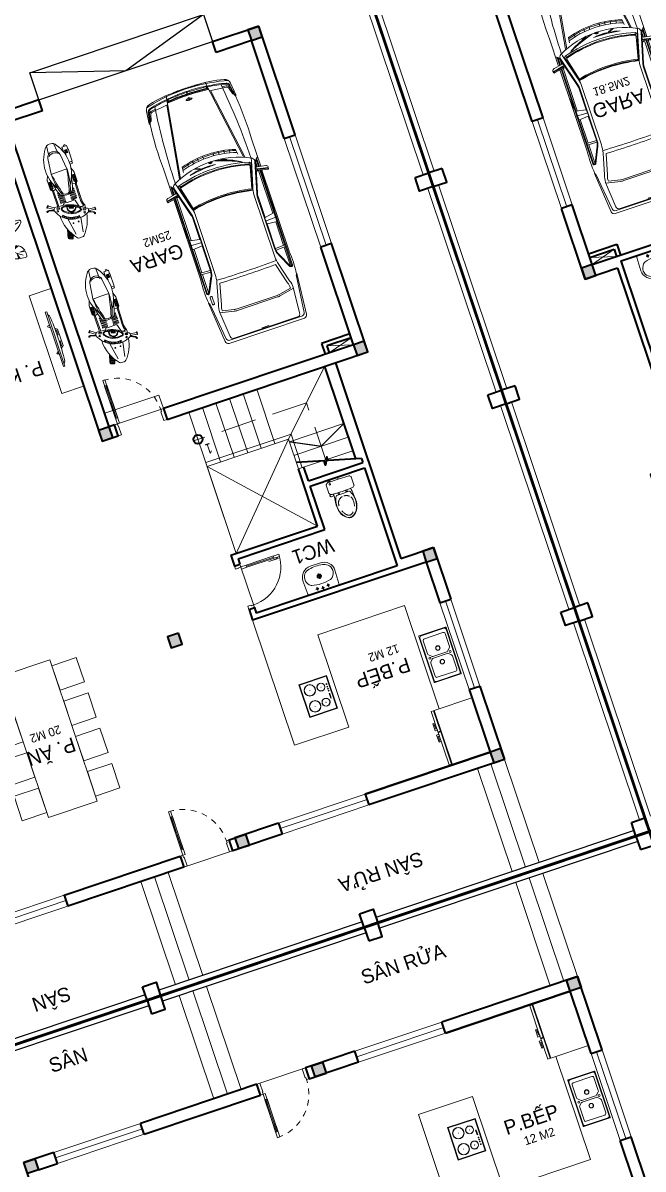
# Model space of a CAD drawing. Header units: metres. Extents: x 568336 to 569219, y 2065964 to 2066430.
# Drawn here: x 568511.2 to 568522.04, y 2066117.86 to 2066137.86 of the extents above; entities that cross this region are included whole.
import ezdxf

# ---------------------------------------------------------------- set-up
doc = ezdxf.new("R2010")
doc.units = ezdxf.units.M
for name, pattern in [('$AUDIT_BAD_LTYPE2', [0]), ('CENTER', [2, 1.25, -0.25, 0.25, -0.25]), ('DASHED', [0.75, 0.5, -0.25]), ('HIDDEN', [0.375, 0.25, -0.125]), ('HIDDEN2', [0.1875, 0.125, -0.0625]), ('xref-thap C (mb tang 32-2)$0$HIDDEN', [0.375, 0.25, -0.125]), ('Xref-VCMT-BT3 - tuong bao$0$HIDDEN', [0.375, 0.25, -0.125])]:
    doc.linetypes.add(name, pattern=pattern)
doc.layers.get('0').update_dxf_attribs({"linetype": 'CONTINUOUS'})
for name, color, linetype, lineweight in [('-CONCRETE', 1, 'CONTINUOUS', 35), ('-DOOR', 137, 'CONTINUOUS', 9), ('-FURNITURE', 46, 'CONTINUOUS', 9), ('-HIDE', 3, 'HIDDEN', 13), ('-KH', 143, 'CONTINUOUS', 13), ('-LINE1', 7, 'CONTINUOUS', 18), ('-RANH GIOI KHU DAT', 12, 'CENTER', 18), ('-TEXT', 7, 'CONTINUOUS', 15), ('-WALL', 4, 'CONTINUOUS', 35), ('A-Cay', 75, 'CONTINUOUS', 5), ('Bighome_khuat', 251, 'DASHED', 5), ('TEXT25', 2, 'CONTINUOUS', 13)]:
    doc.layers.add(name, color=color, linetype=linetype, lineweight=lineweight)
doc.layers.add('LoLK', color=6, linetype='CONTINUOUS')
doc.layers.add('SOLO', color=7, linetype='CONTINUOUS')
doc.styles.add('1', font='arial.ttf')
doc.styles.add('T1', font='', dxfattribs={"height": 200})
doc.styles.get('T1').set_extended_font_data('VNgeometric Light')

# ---------------------------------------------------------------- blocks, each defined once
blk = doc.blocks.new('A$C6CE07C06')
for p, q in [((2811, 1945), (2844, 1766)), ((2816, 1953), (2822, 1954)), ((2828, 1949), (2860, 1769)), ((1355, 1774), (989, 1774)), ((1356, 1801), (1350, 1615)), ((1387, 1801), (1382, 1615)), ((1842, 1774), (1387, 1774)), ((1857, 1615), (1840, 1801)), ((1925, 1839), (1915, 1601)), ((1980, 1615), (2018, 1801)), ((2839, 1774), (2013, 1774)), ((2856, 1761), (2853, 1760)), ((2900, 1839), (3433, 1839)), ((3068, 1815), (2905, 1815)), ((3055, 1801), (2907, 1801)), ((2996, 1774), (2912, 1774)), ((3245, 1511), (3341, 1500)), ((3370, 1393), (3312, 1380)), ((3391, 1290), (3332, 1281)), ((3406, 1186), (3347, 1180)), ((3414, 1081), (3355, 1079)), ((3414, 884), (3355, 886)), ((3391, 675), (3332, 685)), ((3406, 779), (3347, 785)), ((3341, 465), (3245, 454)), ((3370, 572), (3312, 585)), ((1356, 164), (1350, 350)), ((1387, 164), (1382, 351)), ((1857, 351), (1840, 164)), ((1925, 127), (1915, 364)), ((1980, 351), (2018, 164)), ((1355, 191), (989, 191)), ((1842, 191), (1387, 191)), ((2839, 191), (2013, 191)), ((2811, 20), (2844, 199)), ((2816, 12), (2822, 11)), ((2828, 16), (2860, 196)), ((2901, 127), (3422, 127)), ((3068, 150), (2905, 150)), ((3055, 164), (2907, 164)), ((2996, 191), (2912, 191))]:
    blk.add_line(p, q)
for points in [[(2912, 1774), (2884, 1931, 0.322829), (2849, 1965), (2812, 1959, 0.422531), (2806, 1952), (2842, 1758), (2825, 1723)], [(4553, 340, -0.027873), (3110, 247, -0.059366), (3058, 256), (2582, 386, 0.079464), (2446, 413), (1281, 413, 0.06068), (1127, 394), (736, 296, -0.120949), (592, 270), (116, 311, -0.39497), (59, 371), (59, 1600, -0.404135), (117, 1660), (602, 1699, -0.112937), (736, 1673), (1127, 1571, 0.06068), (1281, 1553), (2446, 1553, 0.070217), (2582, 1578), (3058, 1711, -0.044809), (3109, 1718, -0.02806), (4553, 1625)], [(585, 1698), (531, 1430, 0.050349), (524, 1369), (524, 593, 0.051729), (531, 530), (585, 271)], [(817, 1835, -0.039974), (1255, 1839), (2827, 1839)], [(2832, 150), (1846, 150), (999, 150, -0.758852), (984, 205), (1232, 321, -0.14996), (1372, 364), (1915, 364), (2389, 364, -0.077307), (2455, 354), (3016, 199, 0.360394), (3088, 230, 0.242572), (3089, 1735, 0.360655), (3017, 1766), (2455, 1611, -0.077307), (2389, 1601), (1915, 1601), (1372, 1601, -0.137614), (1232, 1645), (984, 1761, -0.758852), (999, 1815), (1846, 1815), (2832, 1815)], [(2834, 1801), (999, 1801, 0.768317), (992, 1772), (1240, 1655, 0.14228), (1371, 1613), (1857, 1615), (1865, 1608), (1971, 1608), (1980, 1615), (2389, 1615, 0.077278), (2451, 1624), (3023, 1782, 0.231129), (3080, 1839)], [(4578, 1777, -0.06824), (4603, 1702, -0.051611), (4688, 983), (4688, 1178, 0.069896), (4626, 1707, 0.32103), (4523, 1797), (4292, 1820, 0.311578), (4273, 1810, 0.311578)], [(4609, 1370, 0.043765), (4549, 1724, 0.303464), (4496, 1773), (4373, 1795, 0.018633), (4273, 1810, 0.083909), (4370, 1778), (4493, 1756, -0.304556), (4533, 1720, -0.038587), (4593, 1374)], [(4517, 1385), (4476, 1703, 0.304567), (4446, 1739), (4333, 1770, -0.23887), (4324, 1778), (4320, 1790)], [(4512, 1628), (4500, 1706, 0.304567), (4453, 1762), (4438, 1766)], [(713, 346, -0.11132), (605, 325), (561, 536, -0.051729), (555, 593), (555, 1369, -0.050349), (560, 1424), (605, 1644, -0.111864), (714, 1623), (1102, 1522, 0.016174), (1102, 443), (713, 347)], [(1170, 1557, 0.017383), (1170, 408, -9.34877)], [(2526, 1563, -0.107872), (2527, 402, 0.970081)], [(2537, 1565, -0.107895), (2538, 400, -0.109161)], [(3212, 1273, -0.045041), (3259, 1070, 0.050749), (3081, 1543, -0.062222), (3208, 1285), (3219, 1281), (3256, 1209)], [(3104, 1495, -0.052375), (3205, 1275), (3214, 1272), (3259, 1184)], [(4578, 988, 0.025968), (4561, 1353, -0.502127), (4565, 1357), (4613, 1347)], [(3197, 762, -0.045041), (3153, 558, 0.050749), (3195, 1062, -0.062222), (3198, 775), (3207, 766), (3242, 679)], [(4689, 1226), (4695, 1226, -0.001921), (4700, 983)], [(3239, 660), (3198, 760), (3191, 767, 0.052375), (3195, 1009)], [(4578, 188, 0.06824), (4603, 263, 0.051611), (4688, 983), (4688, 788, -0.069896), (4626, 258, -0.32103), (4523, 168), (4292, 145, -0.311578), (4273, 155, -0.311578)], [(4613, 618), (4565, 608, -0.502127), (4561, 612, 0.02601), (4578, 977, 0.026384)], [(4689, 739), (4695, 739, 0.001921), (4700, 983)], [(4611, 595, -0.046101), (4549, 241, -0.303464), (4496, 192), (4373, 171, -0.018633), (4273, 155, -0.083909), (4370, 187), (4493, 209, 0.304556), (4533, 245, 0.038587), (4593, 591)], [(4517, 580), (4476, 262, -0.304567), (4446, 227), (4333, 195, 0.23887), (4324, 187), (4320, 175)], [(2834, 164), (999, 164, -0.768317), (992, 193), (1240, 310, -0.149181), (1371, 351), (1857, 351), (1865, 357), (1971, 357), (1980, 351), (2389, 351, -0.077278), (2451, 341), (3023, 184, -0.228236), (3080, 127)], [(2912, 191), (2884, 34, -0.322829), (2849, 0), (2812, 6, -0.422531), (2806, 14), (2842, 207), (2825, 242)], [(4512, 337), (4500, 259, -0.304567), (4453, 203), (4438, 199)], [(817, 130, 0.041495), (1267, 127), (2827, 127)]]:
    blk.add_lwpolyline(points, format="xyb")
for points in [[(2835, 1963), (2874, 1764), (2872, 1737)], [(2072, 1839), (2072, 1815), (2251, 1815), (2251, 1839)], [(2092, 1839), (2092, 1830), (2233, 1830), (2233, 1839)], [(2558, 1553), (2959, 1653), (3041, 1653)], [(3153, 1597), (4682, 1360)], [(3157, 1617), (4514, 1407)], [(49, 1051), (76, 1051), (76, 920), (49, 920)], [(3153, 368), (4682, 605)], [(3157, 348), (4514, 558)], [(2558, 412), (2959, 313), (3041, 313)], [(2835, 2), (2874, 201), (2872, 228)], [(2072, 127), (2072, 150), (2251, 150), (2251, 127)], [(2092, 127), (2092, 135), (2233, 135), (2233, 127)]]:
    blk.add_lwpolyline(points)
for points in [[(48, 285), (48, 1680, -0.373826), (99, 1739), (803, 1820), (820, 1839), (54, 1773, 0.383818), (0, 1713), (0, 252, 0.383818), (54, 192), (820, 126), (803, 145), (99, 226, -0.373826)], [(2557, 404), (3001, 284, 0.388671), (3036, 301, 0.143383), (3036, 1665, 0.390953), (3001, 1682), (2557, 1559, -0.106047)], [(4564, 983, 0.027521), (4546, 1368, -0.543027), (4554, 1373), (4603, 1360, -0.308444), (4617, 1345, -0.028524), (4637, 983, -0.028524), (4617, 620, -0.308444), (4603, 605), (4554, 592, -0.543027), (4546, 597, 0.027521)], [(4501, 981, 0.027754), (4500, 1005, 0.037978), (4497, 1021, 0.078467), (4490, 1036, 0.253942), (4486, 1038, 0.253942), (4481, 1036, 0.078467), (4475, 1021, 0.037978), (4472, 1005, 0.027754), (4470, 981, 0.027754), (4472, 958, 0.037978), (4475, 941, 0.078467), (4481, 927, 0.253942), (4486, 924, 0.253942), (4490, 927, 0.078467), (4497, 941, 0.037978), (4500, 958, 0.027754)], [(906, 228), (776, 228, 0.414214), (764, 215), (764, 203, 0.414214), (776, 190), (906, 190, 0.414214), (919, 203), (919, 215, 0.414214)]]:
    blk.add_lwpolyline(points, format="xyb", close=True)
blk.add_lwpolyline([(4637, 988), (4570, 988), (4570, 977), (4637, 977)], close=True)
blk.add_circle((4502, 982), 17.5)
for centre, radius, start, end in [((2818, 1947), 6.67, 102.2823, 190.4042), ((2821, 1948), 6.67, 10.3268, 82.609), ((2851, 1767), 6.67, 190.4042, 285.2365), ((2854, 1768), 6.67, 285.2365, 10.3268), ((3648, -4086), 5929, 83.9529, 92.0822), ((714, 984), 2372, 343.5716, 16.3779), ((714, 983), 2387, 343.6793, 16.2892), ((1629, 983), 1731, 359.9757, 17.6213), ((1607, 983), 1789, 359.9764, 16.8703), ((1629, 983), 1789, 359.9764, 16.7982), ((1059, 1015), 3532, 359.565, 5.5133), ((1059, 1015), 3560, 359.5684, 5.381), ((4612, 1343), 4.58, 6.5805, 75.1489), ((3280, 983), 40.8, 103.7631, 256.1858), ((3280, 983), 25.6, 111.5508, 248.398), ((1629, 982), 1731, 342.3787, 0.0243), ((1607, 982), 1789, 343.1297, 0.0236), ((1629, 982), 1789, 343.2018, 0.0236), ((1059, 950), 3532, 354.4867, 0.4446), ((1059, 950), 3560, 354.619, 0.4411), ((4612, 622), 4.58, 284.8511, 353.4195), ((2818, 19), 6.67, 169.5958, 257.7177), ((2821, 17), 6.67, 277.391, 349.6732), ((2851, 198), 6.67, 74.7635, 169.5958), ((2854, 197), 6.67, 349.6732, 74.7635), ((3653, 6050), 5928, 267.7698, 276.0029)]:
    blk.add_arc(centre, radius, start, end)
blk = doc.blocks.new('A$C14986441')
at = {"ltscale": 3}
for p, q in [((-250, 420), (-250, -420)), ((240, 430), (-240, 430)), ((250, -420), (250, 420)), ((-200, 325), (-200, 87)), ((170, 355), (-170, 355)), ((200, 87), (200, 325)), ((-191, 66), (-149, 24)), ((-128, 15), (128, 15)), ((149, 24), (191, 66)), ((-200, -325), (-200, -87)), ((-191, -66), (-149, -24)), ((-128, -15), (128, -15)), ((149, -24), (191, -66)), ((200, -87), (200, -325)), ((170, -355), (-170, -355)), ((-240, -430), (240, -430))]:
    blk.add_line(p, q, dxfattribs=at)
blk.add_lwpolyline([(240, -390), (240, 390, 0.414214), (210, 420), (-210, 420, 0.414214), (-240, 390), (-240, -390, 0.414214), (-210, -420), (210, -420, 0.414214)], format="xyb", close=True, dxfattribs=at)
for centre, radius in [((-186, 0), 17.5), ((0, 125), 40), ((0, 125), 35), ((185, 0), 17.5), ((0, -125), 40), ((0, -125), 35)]:
    blk.add_circle(centre, radius, dxfattribs=at)
for centre, radius, start, end in [((-240, 420), 10, 90, 180), ((240, 420), 10, 0, 90), ((-170, 325), 30, 90, 180), ((170, 325), 30, 0, 90), ((-170, 87), 30, 180, 225), ((-128, 45), 30, 225, 270), ((128, 45), 30, 270, 315), ((170, 87), 30, 315, 0), ((-170, -87), 30, 135, 180), ((-128, -45), 30, 90, 135), ((128, -45), 30, 45, 90), ((170, -87), 30, 0, 45), ((-170, -325), 30, 180, 270), ((170, -325), 30, 270, 0), ((-240, -420), 10, 180, 270), ((240, -420), 10, 270, 0)]:
    blk.add_arc(centre, radius, start, end, dxfattribs=at)
blk = doc.blocks.new('A$C23F441E4')
at = {"ltscale": 3}
blk.add_lwpolyline([(-300, 0), (-300, -510), (300, -510), (300, 0), (-300, 0)], dxfattribs=at)
for points in [[(-290, -10), (-290, -500), (290, -500), (290, -10)], [(-100, -46), (-15, -46), (-15, -56), (-100, -56)]]:
    blk.add_lwpolyline(points, close=True, dxfattribs=at)
for centre, radius in [((-139, -156), 70), ((-139, -156), 67), ((-139, -156), 2), ((37, -48), 6.6), ((74, -48), 6.6), ((139, -156), 70), ((139, -156), 67), ((112, -48), 6.6), ((139, -156), 2), ((160, -48), 6.6), ((-147, -359), 100), ((-147, -359), 97), ((-147, -359), 2), ((147, -359), 100), ((147, -359), 97), ((147, -359), 2)]:
    blk.add_circle(centre, radius, dxfattribs=at)
blk = doc.blocks.new('A$C55AD6C8F')
at = {"ltscale": 3}
for p, q in [((-750, 624), (-750, 1000)), ((-750, 1000), (-704, 1000)), ((-704, 1000), (-704, 624)), ((0, 1000), (-695, 1000)), ((-695, 1000), (-695, 0)), ((0, 0), (0, 1000)), ((-704, 624), (-750, 624)), ((-750, 613), (-750, 18)), ((-704, 613), (-750, 613)), ((-704, 18), (-704, 613)), ((-750, 18), (-704, 18)), ((-695, 0), (0, 0))]:
    blk.add_line(p, q, dxfattribs=at)
at = {"ltscale": 3, "elevation": 0}
for points in [[(-750, 688), (-750, 657), (-790, 657), (-790, 788), (-771, 788), (-771, 688)], [(-750, 549), (-750, 580), (-790, 580), (-790, 449), (-771, 449), (-771, 549)]]:
    blk.add_lwpolyline(points, close=True, dxfattribs=at)
blk = doc.blocks.new('*U220')
at = {"color": 251}
blk.add_line((-70, 100), (-70, 700), dxfattribs=at)
for points in [[(-50, 0), (-50, 800), (-90, 800), (-90, 0)], [(-50, 100), (-90, 100), (-90, 700), (-50, 700)], [(-900, -200), (-840, -200), (-840, -40), (-850, -40), (-850, 0), (-900, 0)], [(0, -200), (-60, -200), (-60, -40), (-50, -40), (-50, 0), (0, 0)]]:
    blk.add_lwpolyline(points, close=True)
at = {"layer": 'Bighome_khuat', "linetype": 'Xref-VCMT-BT3 - tuong bao$0$HIDDEN'}
blk.add_arc((-50, 0), 800, 90, 180, dxfattribs=at)
blk = doc.blocks.new('XR.MB.LM123$0$tvi 1')
blk.add_lwpolyline([(29, 0), (29, -1000), (0, -1000), (0, 0)], close=True)
for points in [[(29, -50), (52, -81)], [(-24, -236), (-39, -252)], [(0, -285), (-39, -252)], [(0, -256), (-24, -236)], [(70, -315), (111, -350), (111, -650), (70, -685)], [(89, -446), (89, -360), (71, -345)], [(89, -554), (89, -640), (71, -655)], [(89, -446), (73, -446)], [(89, -554), (73, -554)], [(0, -715), (-39, -748)], [(-24, -764), (-39, -748)], [(0, -744), (-24, -764)], [(29, -950), (52, -919)]]:
    blk.add_lwpolyline(points)
blk.add_arc((-4025, -500), 4099, 354.1311, 5.8689)
blk = doc.blocks.new('A$Ca51cd422')
for p, q in [((167, 414), (224, 414)), ((195, 383), (195, 443)), ((267, 429), (324, 429)), ((295, 398), (295, 458)), ((367, 414), (424, 414)), ((395, 383), (395, 443)), ((249, 215), (342, 215)), ((295, 165), (295, 264))]:
    blk.add_line(p, q)
for points in [[(0, 200, 0.414214), (200, 0), (390, 0, 0.414214), (590, 200), (581, 446, 0.409799), (551, 475), (39, 475, 0.403607), (9, 446)], [(177, 40, 0.090773), (424, 43, 0.149887), (521, 96, 0.430722), (482, 321, 0.080637), (470, 327, 0.127732), (125, 329, 0.074208), (114, 325, 0.443092), (69, 96, 0.13364), (154, 46, 0.033617)]]:
    blk.add_lwpolyline(points, format="xyb", close=True)
for centre, radius in [((195, 414), 17.5), ((295, 429), 17.5), ((395, 414), 17.5), ((295, 215), 37.5), ((295, 215), 22.5), ((295, 215), 22.5)]:
    blk.add_circle(centre, radius)
blk = doc.blocks.new('A$C18091ED7')
for p, q in [((0, -42), (0, 0)), ((146, -27), (179, -27)), ((146, -27), (146, -30)), ((146, -30), (166, -30)), ((153, -37), (146, -30)), ((152, 0), (152, -27)), ((152, 0), (179, 0)), ((153, -37), (166, -37)), ((153, -40), (153, -37)), ((153, -40), (178, -40)), ((153, -40), (178, -40)), ((153, -40), (153, -42)), ((185, -30), (166, -30)), ((178, -37), (166, -37)), ((185, -30), (178, -37)), ((178, -37), (178, -40)), ((178, -40), (178, -42)), ((179, 0), (179, -27)), ((179, -27), (185, -27)), ((185, -27), (185, -30)), ((-83, -267), (-83, -300)), ((-83, -278), (-83, -288)), ((-61, -290), (-83, -290)), ((-63, -265), (-81, -265)), ((-61, -267), (-61, -300)), ((61, -267), (61, -300)), ((61, -290), (83, -290)), ((63, -265), (81, -265)), ((83, -267), (83, -300)), ((83, -278), (83, -288)), ((165, -262), (165, -290)), ((168, -260), (228, -260)), ((168, -292), (207, -292)), ((231, -274), (231, -262))]:
    blk.add_line(p, q)
for points in [[(230, -219, -0.137407), (225, -235), (222, -241, -0.236081), (198, -255, -0.051961), (-198, -255, -0.236081), (-222, -241), (-225, -235, -0.137407), (-230, -219), (-230, -72, -0.198912), (-226, -63), (-209, -46, -0.198912), (-200, -42), (0, -42), (200, -42, -0.198912), (209, -46), (226, -63, -0.198912), (230, -72)], [(144, -619, -0.212405), (26, -734, -0.027685), (-1, -739, -0.022279), (-26, -734, -0.212405), (-144, -619, -0.142796), (-167, -428, -0.093005), (-128, -309, -0.256439), (-111, -300), (0, -300), (111, -300, -0.256439), (128, -309, -0.093005), (167, -428, -0.142796)]]:
    blk.add_lwpolyline(points, format="xyb", close=True)
at = {"linetype": 'xref-thap C (mb tang 32-2)$0$HIDDEN', "ltscale": 100}
blk.add_lwpolyline([(61, -669, -0.199031), (0, -699, -0.199031), (-61, -669, -0.218924), (-132, -478, -0.153791), (-112, -404, -0.236701), (0, -348, -0.236701), (112, -404, -0.153791), (132, -478, -0.218924)], format="xyb", close=True, dxfattribs=at)
blk.add_circle((166, -78), 13.9)
for centre, radius, start, end in [((-81, -267), 1.98, 90, 180), ((-63, -267), 1.98, 0, 90), ((63, -267), 1.98, 90, 180), ((81, -267), 1.98, 0, 90), ((168, -262), 2.47, 90, 180), ((168, -290), 2.47, 180, 270), ((207, -277), 15.5, 270, 306.4659), ((168, -225), 80.1, 306.4659, 320.3123), ((228, -274), 2.47, 320.3123, 0)]:
    blk.add_arc(centre, radius, start, end)
for points in [[(-156, -259), (-157, -267), (-164, -328), (-169, -385), (-184, -528), (-136, -679), (-50, -735), (-20, -741), (0, -744)], [(156, -259), (157, -267), (164, -328), (169, -385), (184, -528), (136, -679), (50, -735), (20, -741), (0, -744)]]:
    blk.add_open_spline(points, degree=3, knots=[130.613938, 130.613938, 130.613938, 130.613938, 152.852109, 311.129351, 417.703951, 561.383393, 697.692632, 710.812262, 710.812262, 710.812262, 710.812262])
blk = doc.blocks.new('A$C5C575821')
at = {"layer": '-CONCRETE'}
h = blk.add_hatch(color=256, dxfattribs=at)
h.dxf.hatch_style = 1
h.paths.add_polyline_path([(0, 200), (0, 0), (200, 0), (200, 200)])
blk.add_lwpolyline([(0, 0), (200, 0), (200, 200), (0, 200)], close=True, dxfattribs=at)
blk = doc.blocks.new('LUOI M2')
at = {"layer": '-WALL'}
for p in [(-200, 13100), (4500, 13100), (9800, 13100), (-200, 9400), (4500, 9400), (9800, 9400), (-200, 5600), (4500, 5600), (9800, 5600), (-200, -200), (4500, -200), (9800, -200)]:
    blk.add_blockref('A$C5C575821', p, dxfattribs=at)
blk = doc.blocks.new('A$C8aa8c7e6')
at = {"layer": '-FURNITURE'}
for points in [[(542, 1350), (92, 1350), (92, 1800), (542, 1800), (542, 1350)], [(1192, 1350), (742, 1350), (742, 1800), (1192, 1800), (1192, 1350)], [(1842, 1350), (1392, 1350), (1392, 1800), (1842, 1800), (1842, 1350)], [(2492, 1350), (2042, 1350), (2042, 1800), (2492, 1800), (2492, 1350)], [(2600, 1350), (0, 1350), (0, 450), (2600, 450), (2600, 1350)], [(542, 450), (92, 450), (92, 0), (542, 0), (542, 450)], [(1192, 450), (742, 450), (742, 0), (1192, 0), (1192, 450)], [(1842, 450), (1392, 450), (1392, 0), (1842, 0), (1842, 450)], [(2492, 450), (2042, 450), (2042, 0), (2492, 0), (2492, 450)]]:
    blk.add_lwpolyline(points, dxfattribs=at)
blk = doc.blocks.new('mb-cay16')
for p, q in [((131, 565), (69, 607)), ((79, 629), (131, 565)), ((-612, 395), (-475, 368)), ((-475, 368), (-605, 366)), ((-433, 528), (-402, 389)), ((-402, 389), (-403, 519)), ((76, 249), (-23, 300)), ((-12, 331), (76, 249)), ((247, 422), (149, 395)), ((149, 395), (242, 402)), ((231, 524), (166, 464)), ((166, 464), (244, 504)), ((-490, 209), (-374, 255)), ((-374, 255), (-461, 192)), ((-346, 111), (-191, 154)), ((-191, 154), (-338, 93)), ((-113, 139), (-112, 254)), ((-113, 139), (-91, 231)), ((195, 106), (117, 106)), ((117, 106), (180, 78)), ((260, 6), (450, 8)), ((395, -26), (260, 6)), ((323, 141), (303, 240)), ((334, 245), (323, 141)), ((409, 179), (522, 284)), ((448, 268), (409, 179)), ((532, 87), (448, 120)), ((448, 120), (574, 92)), ((693, 264), (615, 197)), ((615, 197), (723, 244)), ((-400, -385), (-364, -279)), ((-312, -137), (-374, -96)), ((-364, -279), (-356, -378)), ((-312, -77), (-291, -67)), ((-312, -142), (-312, -77)), ((-291, -67), (-286, -129)), ((-286, -129), (-267, -55)), ((36, -233), (100, -165)), ((100, -165), (61, -263)), ((218, -196), (205, -361)), ((237, -357), (218, -196)), ((485, -134), (354, -151)), ((354, -151), (513, -157)), ((410, -375), (385, -251)), ((385, -251), (430, -368)), ((-262, -431), (-77, -321)), ((-77, -321), (-253, -484)), ((-111, -563), (-53, -498)), ((-53, -498), (-105, -588)), ((115, -424), (62, -449)), ((62, -449), (119, -456)), ((128, -621), (24, -595)), ((24, -595), (128, -650)), ((120, -758), (65, -741)), ((65, -741), (116, -789))]:
    blk.add_line(p, q)
for centre, radius, start, end in [((-979, 594), 1130, 330.6725, 3.641), ((672, 341), 659, 156.2013, 167.6168), ((672, 341), 659, 146.019, 154.0763), ((103, 601), 111, 7.5431, 78.0474), ((371, 601), 160, 174.7063, 208.789), ((-329, 448), 288, 161.2206, 190.4639), ((-329, 448), 288, 196.4071, 234.1871), ((-592, -284), 825, 78.825, 90.6697), ((-1567, -1154), 1923, 36.7035, 57.4695), ((-592, -284), 825, 67.6949, 76.7945), ((-446, 225), 304, 15.845, 56.6107), ((-65, 333), 91.7, 195.845, 230.5606), ((1597, -159), 1682, 164.075, 168.4284), ((1597, -159), 1682, 162.73, 163.0792), ((-1650, 851), 1718, 342.73, 347.6168), ((-120, 252), 347, 335.1428, 8.1671), ((932, 225), 712, 165.6239, 173.8497), ((129, 455), 123, 344.0084, 22.936), ((932, 225), 712, 164.0084, 164.1101), ((-317, 3808), 3622, 283.398, 283.5483), ((583, 70), 223, 60.4468, 103.5483), ((-428, 307), 116, 233.2325, 237.5887), ((-428, 307), 116, 255.929, 267.091), ((-423, 137), 55.6, 24.2055, 101.4054), ((21, 337), 432, 204.2055, 211.5513), ((21, 337), 432, 213.4357, 237.8387), ((-339, 0), 339, 47.9514, 50.5606), ((-339, 0), 339, 354.6008, 42.9255), ((-120, 252), 347, 286.6838, 329.891), ((2154, -4834), 5268, 107.3413, 112.3058), ((-317, 3808), 3622, 278.6352, 279.8665), ((-317, 3808), 3622, 280.3581, 282.1977), ((222, 322), 389, 305.9962, 321.846), ((501, 377), 294, 284.4707, 323.1477), ((710, 220), 32.6, 323.1477, 55.438), ((-116, -923), 867, 107.2231, 135.0207), ((-1002, 1224), 1607, 281.5143, 307.8151), ((-514, 139), 540, 287.0409, 341.5638), ((-107, -353), 338, 71.7274, 118.1939), ((1131, -297), 1182, 173.2497, 205.5927), ((808, 380), 986, 210.5659, 218.4214), ((-127, -1432), 1327, 53.4555, 85.594), ((376, -5410), 5352, 91.6804, 93.9771), ((808, 380), 986, 220.6948, 225.7556), ((233, -520), 459, 57.0713, 91.6804), ((222, 322), 389, 277.7731, 296.4251), ((233, -520), 459, 17.5149, 52.2403), ((-695, -345), 48.9, 135.0207, 258.407), ((-570, 293), 699, 259.5557, 284.077), ((-28, -420), 234, 157.0771, 182.7473), ((-197, -468), 57.9, 196.0589, 237.7317), ((-28, -420), 234, 195.99, 196.0589), ((-51, -236), 332, 237.7317, 259.8031), ((205, -352), 101, 159.0815, 190.5201), ((-1182, -610), 1311, 8.17, 10.5201), ((-1182, -610), 1311, 1.7556, 6.7346), ((205, -239), 122, 225.7556, 269.9757), ((-875, -604), 1004, 358.99, 1.9297), ((205, -239), 122, 285.2069, 289.7369), ((544, -1184), 882, 107.1013, 109.7369), ((290, -359), 18.4, 357.8128, 107.1013), ((341, -361), 32.2, 177.8128, 248.0461), ((357, -321), 74.9, 248.0461, 310.8614), ((432, -409), 40.5, 122.9882, 130.8614), ((432, -409), 40.5, 45.3238, 92.9093), ((541, -299), 114, 225.3238, 268.3174), ((560, 349), 762, 268.3174, 278.1257), ((666, -393), 12.2, 278.1257, 73.0687), ((272, -512), 385, 191.4146, 242.8877), ((-875, -604), 1004, 345.5239, 349.5865), ((-875, -604), 1004, 351.2018, 357.3602)]:
    blk.add_arc(centre, radius, start, end)
blk = doc.blocks.new('A$C1D9F77BD')
h = blk.add_hatch()
h.set_pattern_fill('ANSI31', color=256, scale=100, angle=405, style=0)
h.set_pattern_definition([(90, (2076.775, -139234.453), (-12.5, 1e-15), [])])
h.paths.add_polyline_path([(-219, -260), (-219, -302), (-97, -302), (-97, -260)])
h.paths.add_polyline_path([(-97, 123), (-97, 166), (-219, 166), (-219, 123)])
h = blk.add_hatch()
h.set_pattern_fill('ANSI31', color=256, scale=170, angle=335, style=0)
h.set_pattern_definition([(20, (-186.436, -139188.296), (-7.267928, 19.9684682), [])])
h.paths.add_polyline_path([(494, -160), (533, -162, 0.210627), (424, 135), (397, 109, -0.250766)])
h = blk.add_hatch()
h.set_pattern_fill('BOX', color=256, scale=60, angle=290, style=0)
h.set_pattern_definition([(20, (2080.745, -138865.224), (-20.521209, 56.381557), []), (20, (2085.875, -138879.32), (-20.521209, 56.381557), []), (290, (2080.745, -138865.224), (56.381557, 20.521209), [-15, 15]), (290, (2094.84, -138860.093), (56.381557, 20.521209), [-15, 15]), (290, (2108.936, -138854.963), (56.381557, 20.521209), [15, -15]), (290, (2123.03, -138849.83), (56.381557, 20.521209), [15, -15]), (20, (2091.006, -138893.414), (-20.521209, 56.381557), [15, -15]), (20, (2096.136, -138907.51), (-20.521209, 56.381557), [15, -15])])
h.paths.add_polyline_path([(830, 67, 0.414214), (842, 93), (833, 116), (825, 139, 0.414214), (799, 151), (658, 113, -0.052547), (783, 45)])
for p, q in [((157, 313), (186, 333)), ((163, 305), (192, 325)), ((231, 209), (165, 307)), ((257, 224), (190, 323)), ((243, 329), (247, 350)), ((275, 231), (243, 220)), ((268, 231), (244, 315)), ((253, 329), (255, 338)), ((278, 234), (254, 315)), ((-687, 10), (-840, -5)), ((-346, 78), (-624, 44)), ((-346, -68), (-344, 78)), ((-263, 176), (-340, 149)), ((-87, 178), (-253, 178)), ((-87, 178), (-59, 152)), ((-87, 162), (-87, 178)), ((-59, 132), (-72, 83)), ((228, 148), (-59, 152)), ((230, 128), (-59, 132)), ((226, 181), (233, 80)), ((237, 47), (228, 44)), ((279, 102), (286, 105)), ((289, -4), (286, 5)), ((286, 2), (289, -7)), ((397, 109), (424, 135)), ((786, -5), (488, 47)), ((658, 113), (799, 151)), ((783, 45), (830, 67)), ((825, 139), (842, 93)), ((833, 116), (842, 92)), ((-854, -55), (-854, -81)), ((-687, -147), (-840, -132)), ((-712, -55), (-712, -68)), ((-712, -81), (-712, -68)), ((-346, -214), (-624, -180)), ((-346, -68), (-348, -214)), ((330, -208), (228, -181)), ((339, -142), (342, -151)), ((494, -160), (533, -162)), ((786, -132), (532, -176)), ((866, -43), (866, -93)), ((-263, -312), (-340, -285)), ((-87, -314), (-253, -314)), ((-67, -299), (-87, -314)), ((-87, -299), (-87, -314)), ((-59, -269), (-72, -219)), ((214, -264), (-59, -269)), ((222, -284), (-59, -289)), ((347, -293), (349, -309)), ((413, -325), (352, -241)), ((401, -228), (409, -226)), ((436, -343), (449, -460)), ((484, -331), (452, -343)), ((465, -337), (479, -457)), ((474, -335), (510, -415)), ((484, -331), (518, -409)), ((447, -460), (481, -456)), ((448, -470), (482, -466)), ((518, -426), (535, -440)), ((526, -420), (533, -426))]:
    blk.add_line(p, q)
for points in [[(-219, 166), (-219, 123), (-97, 123), (-97, 166)], [(243, 167), (258, 126), (277, 133), (262, 174)], [(301, -38), (327, -108), (340, -103), (314, -33)], [(-736, -288), (-736, -314), (-760, -314), (-760, -288)], [(-662, -284), (-662, -291), (-615, -291), (-615, -284)], [(-662, -298), (-662, -305), (-615, -305), (-615, -298)], [(-662, -312), (-662, -320), (-615, -320), (-615, -312)], [(-219, -302), (-219, -260), (-97, -260), (-97, -302)], [(417, -303), (402, -263), (421, -256), (436, -296)]]:
    blk.add_lwpolyline(points, close=True)
at = {"linetype": 'HIDDEN2', "ltscale": 200}
for points in [[(21, 54), (21, 80), (6, 80), (6, 59)], [(53, 36), (53, 80), (38, 80), (38, 48)], [(70, -143), (70, -217), (85, -217), (85, 80), (70, 80), (70, 7)], [(6, -196), (6, -217), (21, -217), (21, -190)], [(38, -184), (38, -217), (53, -217), (53, -172)]]:
    blk.add_lwpolyline(points, dxfattribs=at)
for points in [[(103, 80), (103, -217), (118, -217), (118, 80)], [(141, 80), (141, -217), (157, -217), (157, 80)], [(175, 80), (175, -217), (190, -217), (190, 80)]]:
    blk.add_lwpolyline(points, close=True, dxfattribs=at)
for points in [[(-673, -338), (-736, -338), (-736, -252), (-655, -252)], [(-575, -277), (-673, -277), (-673, -343), (-443, -343), (-443, -290)], [(-410, -288), (-410, -338), (-443, -338)]]:
    blk.add_lwpolyline(points)
for centre, radius in [((306, 173), 12.8), ((588, -21), 7.7), ((588, -116), 7.7), ((470, -267), 12.8)]:
    blk.add_circle(centre, radius)
for centre, radius, start, end in [((160, 309), 5, 124.1044, 304.1044), ((189, 329), 5, 304.1044, 124.1044), ((254, 191), 30, 110.3225, 200.3225), ((273, 323), 30, 169.0525, 196.2532), ((257, 348), 10, 259.1414, 172.2448), ((283, 324), 30, 169.0525, 196.2532), ((141, -138), 393, 330.5976, 70.0474), ((-754, -55), 100, 117.4832, 180), ((-427, -480), 634, 55.5021, 126.0244), ((-612, -55), 100, 96.9386, 180), ((-544, -68), 141, 150.1191, 209.8708), ((-640, -13), 30, 97.8829, 150.1191), ((-344, -1040), 1118, 69.8271, 90.0821), ((-1499, -5836), 6026, 75.1425, 78.9494), ((-253, 148), 30, 90, 109.5456), ((-369, -1036), 1157, 69.0112, 80.8998), ((-57, 162), 30, 180, 265.1424), ((-92, -68), 154, 329.829, 30.171), ((-4, -12), 50, 0, 25.0581), ((-71, -55), 153, 355.1878, 40.6702), ((235, 15), 30, 104.7219, 204.7762), ((-4326, -68), 4535, 359.103, 0.897), ((216, 158), 30, 265.1424, 274.0002), ((916, 150), 686, 185.8827, 214.7623), ((303, 58), 50, 110.3225, 185.9041), ((808, 110), 557, 185.9041, 214.741), ((303, 58), 35, 110.3225, 185.9041), ((808, 110), 542, 185.9041, 214.741), ((296, 55), 50, 71.5538, 110.3225), ((296, 55), 35, 71.5538, 110.3225), ((314, -74), 81.8, 290.3225, 110.3225), ((148, -134), 273, 345.336, 55.3091), ((148, -134), 288, 345.336, 55.3091), ((399, -513), 678, 48.0397, 90.6167), ((194, -117), 303, 351.845, 48.155), ((806, 132), 20, 20, 110), ((823, 86), 20, 290, 20), ((-754, -81), 100, 180, 242.5168), ((-427, 343), 634, 233.9756, 304.5871), ((-612, -81), 100, 180, 263.0614), ((-640, -124), 30, 209.8708, 262.182), ((-1307, 4922), 5225, 280.57, 285.0028), ((-349, 930), 1145, 270.1592, 289.9315), ((-369, 899), 1157, 279.1002, 290.9888), ((-4, -125), 50, 334.9419, 0), ((-71, -81), 153, 319.3298, 4.8122), ((235, -152), 30, 155.2238, 255.2781), ((314, -74), 71.8, 290.3225, 110.3225), ((391, -179), 35, 214.741, 290.3225), ((399, 376), 678, 278.7378, 311.9603), ((816, -43), 50, 0, 43.6257), ((816, -93), 50, 316.9817, 0), ((-253, -284), 30, 250.4544, 270), ((-57, -299), 30, 94.8576, 180), ((-57, -299), 10, 94.8576, 180), ((216, -294), 30, 85.9998, 94.8576), ((246, -452), 189, 57.9343, 98.2692), ((242, -515), 232, 62.5839, 94.9315), ((63, -206), 297, 342.9493, 351.9218), ((613, -5068), 4766, 92.5649, 93.1782), ((391, -179), 50, 214.741, 290.3225), ((382, -185), 35, 290.3225, 329.0913), ((384, -182), 50, 290.3225, 329.0913), ((441, -315), 30, 200.3225, 290.3225), ((447, -465), 5, 96.5406, 276.5406), ((482, -461), 5, 276.5406, 96.5406), ((537, -403), 30, 203.7468, 230.9475), ((545, -397), 30, 203.7468, 230.9475), ((541, -432), 10, 227.7552, 140.8586)]:
    blk.add_arc(centre, radius, start, end)
blk = doc.blocks.new('*U224')
at = {"linetype": '$AUDIT_BAD_LTYPE2'}
for p, q in [((70, 100), (70, 600)), ((90, 600), (90, 100))]:
    blk.add_line(p, q, dxfattribs=at)
for points in [[(50, 600), (90, 600), (90, 700), (50, 700), (50, 600)], [(50, 603), (50, 100)], [(50, 100), (90, 100), (90, 0), (50, 0), (50, 100)]]:
    blk.add_lwpolyline(points)
for points in [[(118, 495), (118, 664), (90, 664), (90, 636), (113, 636), (113, 495)], [(0, 0), (50, 0), (50, -40), (60, -40), (60, -100), (0, -100)], [(800, 0), (750, 0), (750, -40), (740, -40), (740, -100), (800, -100)]]:
    blk.add_lwpolyline(points, close=True)
at = {"linetype": '$AUDIT_BAD_LTYPE2', "ltscale": 0.3}
blk.add_arc((50, 0), 700, 0, 90, dxfattribs=at)
blk = doc.blocks.new('BT2-T1.2')
at = {"layer": '-DOOR'}
for points in [[(568515.767, 2066135.846), (568515.956, 2066135.91), (568516.592, 2066134.014), (568516.403, 2066133.95)], [(568518.996, 2066126.224), (568519.185, 2066126.287), (568518.676, 2066127.804), (568518.487, 2066127.74)], [(568517.181, 2066124.401), (568517.245, 2066124.212), (568515.728, 2066123.703), (568515.664, 2066123.892)], [(568511.984, 2066122.446), (568510.467, 2066121.937), (568510.403, 2066122.127), (568511.92, 2066122.636)]]:
    blk.add_lwpolyline(points, close=True, dxfattribs=at)
for points in [[(568516.498, 2066133.982), (568515.861, 2066135.878)], [(568513.658, 2066131.13), (568513.578, 2066131.367), (568512.63, 2066131.049)], [(568513.658, 2066131.13), (568512.804, 2066130.844)], [(568515.246, 2066127.655), (568514.991, 2066128.413)], [(568519.091, 2066126.255), (568518.582, 2066127.772)], [(568515.696, 2066123.798), (568517.213, 2066124.307)], [(568514.97, 2066123.448), (568514.012, 2066123.127)], [(568510.435, 2066122.032), (568511.952, 2066122.541)]]:
    blk.add_lwpolyline(points, dxfattribs=at)
at = {"layer": '-FURNITURE'}
for q in [(568516.353, 2066127.183), (568518.475, 2066125.89)]:
    blk.add_line((568517.87, 2066127.692), q, dxfattribs=at)
blk.add_lwpolyline([(568511.31, 2066133.098), (568511.689, 2066133.226), (568512.261, 2066131.519), (568511.882, 2066131.392)], close=True, dxfattribs=at)
for points in [[(568516.508, 2066132.224), (568516.976, 2066132.244)], [(568516.549, 2066132.101), (568516.934, 2066132.367)], [(568516.353, 2066127.183), (568516.894, 2066125.571), (568515.946, 2066125.253), (568515.214, 2066127.434)]]:
    blk.add_lwpolyline(points, dxfattribs=at)
at = {"layer": '-HIDE', "ltscale": 10}
for points in [[(568514.927, 2066128.603), (568515.84, 2066130.597)], [(568516.35, 2066129.08), (568514.418, 2066130.12)]]:
    blk.add_lwpolyline(points, dxfattribs=at)
at = {"layer": '-KH', "linetype": 'HIDDEN2', "ltscale": 5}
blk.add_lwpolyline([(568516.497, 2066130.211), (568516.155, 2066131.23), (568514.183, 2066130.568)], dxfattribs=at)
at = {"layer": '-LINE1', "ltscale": 10}
for p, q in [((568517.002, 2066138.766), (568518.195, 2066135.211)), ((568518.275, 2066134.974), (568519.468, 2066131.418)), ((568519.547, 2066131.181), (568520.74, 2066127.626)), ((568520.82, 2066127.389), (568521.973, 2066123.953))]:
    blk.add_line(p, q, dxfattribs=at)
at = {"layer": '-LINE1'}
for p, q in [((568515.285, 2066131.466), (568515.603, 2066130.518)), ((568514.811, 2066131.306), (568515.129, 2066130.358)), ((568515.048, 2066131.386), (568515.366, 2066130.438)), ((568514.1, 2066131.068), (568514.927, 2066128.603)), ((568514.337, 2066131.147), (568514.655, 2066130.199)), ((568514.574, 2066131.227), (568514.892, 2066130.279)), ((568515.885, 2066130.686), (568514.396, 2066130.186)), ((568516.082, 2066130.098), (568515.885, 2066130.686)), ((568515.84, 2066130.597), (568514.418, 2066130.12)), ((568516.015, 2066130.076), (568515.84, 2066130.597)), ((568514.418, 2066130.12), (568514.927, 2066128.603))]:
    blk.add_line(p, q, dxfattribs=at)
for points in [[(568515.84, 2066130.597), (568516.47, 2066131.863)], [(568515.856, 2066130.55), (568516.804, 2066130.868)], [(568515.936, 2066130.313), (568516.884, 2066130.631)], [(568516.015, 2066130.076), (568516.963, 2066130.394)], [(568519.141, 2066124.848), (568519.746, 2066123.047)], [(568519.378, 2066124.928), (568519.983, 2066123.126)], [(568519.615, 2066125.007), (568520.22, 2066123.206)], [(568513.738, 2066123.035), (568514.342, 2066121.233)], [(568513.264, 2066122.876), (568513.868, 2066121.074)], [(568513.501, 2066122.955), (568514.105, 2066121.154)]]:
    blk.add_lwpolyline(points, dxfattribs=at)
at = {"layer": '-LINE1', "const_width": 0.02}
blk.add_lwpolyline([(568516.804, 2066130.868), (568516.41, 2066130.472), (568515.856, 2066130.55)], dxfattribs=at)
at = {"layer": '-RANH GIOI KHU DAT', "linetype": 'HIDDEN', "ltscale": 10, "const_width": 0.05}
blk.add_lwpolyline([(568522.147, 2066123.747), (568505.331, 2066118.104), (568501.229, 2066132.557), (568504.604, 2066138.956), (568515.784, 2066142.708), (568522.147, 2066123.747)], dxfattribs=at)
at = {"layer": '-WALL'}
for p, q in [((568514.514, 2066137.536), (568515.32, 2066137.806)), ((568514.578, 2066137.346), (568514.514, 2066137.536)), ((568515.194, 2066137.553), (568514.578, 2066137.346)), ((568515.767, 2066135.846), (568515.194, 2066137.553)), ((568511.544, 2066136.328), (568510.928, 2066136.121)), ((568516.912, 2066132.433), (568516.419, 2066132.268)), ((568516.976, 2066132.244), (568513.658, 2066131.13)), ((568516.419, 2066132.268), (568516.483, 2066132.078)), ((568516.934, 2066132.367), (568516.508, 2066132.224)), ((568516.508, 2066132.224), (568516.549, 2066132.101)), ((568516.47, 2066131.863), (568517.01, 2066130.254)), ((568516.66, 2066131.927), (568517.805, 2066128.514)), ((568513.658, 2066131.13), (568513.721, 2066130.941)), ((568517.114, 2066130.26), (568517.138, 2066130.189)), ((568516.35, 2066129.08), (568516.015, 2066130.076)), ((568516.19, 2066129.87), (568516.11, 2066130.107)), ((568516.19, 2066129.87), (568517.138, 2066130.189)), ((568516.222, 2066129.776), (568517.17, 2066130.094)), ((568517.17, 2066130.094), (568517.742, 2066128.387)), ((568516.476, 2066129.017), (568516.222, 2066129.776)), ((568514.833, 2066128.571), (568516.35, 2066129.08)), ((568514.959, 2066128.508), (568516.476, 2066129.017)), ((568517.805, 2066128.514), (568518.374, 2066128.705)), ((568518.374, 2066128.705), (568518.676, 2066127.804)), ((568514.833, 2066128.571), (568514.896, 2066128.382)), ((568514.959, 2066128.508), (568514.991, 2066128.413)), ((568518.248, 2066128.452), (568515.214, 2066127.434)), ((568518.248, 2066128.452), (568518.487, 2066127.74)), ((568514.896, 2066128.382), (568514.991, 2066128.413)), ((568517.742, 2066128.387), (568515.277, 2066127.56)), ((568515.151, 2066127.623), (568515.246, 2066127.655)), ((568515.246, 2066127.655), (568515.277, 2066127.56)), ((568515.151, 2066127.623), (568515.214, 2066127.434)), ((568519.185, 2066126.287), (568519.615, 2066125.007)), ((568518.996, 2066126.224), (568519.362, 2066125.133)), ((568519.362, 2066125.133), (568517.181, 2066124.401)), ((568517.181, 2066124.401), (568519.362, 2066125.133)), ((568519.615, 2066125.007), (568517.245, 2066124.212)), ((568515.664, 2066123.892), (568514.906, 2066123.638)), ((568515.664, 2066123.892), (568515.728, 2066123.703)), ((568514.906, 2066123.638), (568515.096, 2066123.702)), ((568515.728, 2066123.703), (568514.97, 2066123.448)), ((568511.92, 2066122.636), (568513.949, 2066123.317)), ((568514.012, 2066123.127), (568511.984, 2066122.446)), ((568511.92, 2066122.636), (568511.984, 2066122.446))]:
    blk.add_line(p, q, dxfattribs=at)
for points in [[(568515.956, 2066135.91), (568515.32, 2066137.806)], [(568511.544, 2066136.328), (568511.481, 2066136.518), (568510.675, 2066136.247), (568512.584, 2066130.559), (568512.868, 2066130.654), (568512.804, 2066130.844)], [(568512.804, 2066130.844), (568512.71, 2066130.812), (568510.928, 2066136.121)], [(568515.767, 2066135.846), (568515.956, 2066135.91)], [(568513.721, 2066130.941), (568517.229, 2066132.118), (568516.592, 2066134.014), (568516.403, 2066133.95)], [(568516.976, 2066132.244), (568516.403, 2066133.95)], [(568517.114, 2066130.26), (568516.531, 2066130.225), (568516.51, 2066130.287), (568516.486, 2066130.145), (568516.461, 2066130.22), (568515.977, 2066130.191)], [(568518.487, 2066127.74), (568518.676, 2066127.804)], [(568518.996, 2066126.224), (568519.185, 2066126.287)], [(568517.181, 2066124.401), (568517.245, 2066124.212)], [(568515.16, 2066123.512), (568514.866, 2066123.413), (568514.802, 2066123.603), (568515.096, 2066123.702)], [(568513.949, 2066123.317), (568514.012, 2066123.127)]]:
    blk.add_lwpolyline(points, dxfattribs=at)
for points in [[(568518.053, 2066135.163), (568518.29, 2066135.242), (568518.369, 2066135.005), (568518.132, 2066134.926)], [(568519.325, 2066131.371), (568519.562, 2066131.45), (568519.642, 2066131.213), (568519.405, 2066131.134)], [(568520.598, 2066127.579), (568520.835, 2066127.658), (568520.915, 2066127.421), (568520.678, 2066127.342)], [(568521.831, 2066123.905), (568522.068, 2066123.984), (568522.147, 2066123.747), (568521.91, 2066123.668)], [(568517.083, 2066122.311), (568517.32, 2066122.391), (568517.399, 2066122.154), (568517.162, 2066122.074)], [(568513.29, 2066121.039), (568513.527, 2066121.118), (568513.607, 2066120.881), (568513.37, 2066120.802)]]:
    blk.add_lwpolyline(points, close=True, dxfattribs=at)
blk.add_circle((568514.259, 2066130.594), 0.0805, dxfattribs=at)
at = {"layer": 'SOLO'}
for p, q in [((568521.879, 2066123.763), (568517.367, 2066122.249)), ((568517.13, 2066122.169), (568513.575, 2066120.976)), ((568513.338, 2066120.897), (568509.783, 2066119.704))]:
    blk.add_line(p, q, dxfattribs=at)
for points in [[(568511.481, 2066136.518), (568511.322, 2066136.992), (568514.355, 2066138.01), (568514.514, 2066137.536)], [(568514.355, 2066138.01), (568512.997, 2066137.027), (568511.322, 2066136.992)], [(568511.481, 2066136.518), (568514.514, 2066137.536)]]:
    blk.add_lwpolyline(points, dxfattribs=at)
at = {"layer": '-CONCRETE', "xscale": 0.001, "yscale": 0.001, "zscale": 0.001, "rotation": 198.5515125111749}
blk.add_blockref('LUOI M2', (568515.194, 2066137.553), dxfattribs=at)
at = {"layer": '-DOOR', "yscale": 0.001}
for name, p, xscale, zscale, rotation in [('*U220', (568512.804, 2066130.844), -0.0009999999999999998, 0.0009999999999999998, 18.55151251117489), ('*U224', (568514.991, 2066128.413), 0.001, 0.001, 288.5515125212243), ('*U220', (568513.949, 2066123.317), -0.0009999999999999998, 0.0009999999999999998, 18.55151251117489)]:
    blk.add_blockref(name, p, dxfattribs=dict(at, xscale=xscale, zscale=zscale, rotation=rotation))
at = {"layer": '-FURNITURE'}
for name, p, xscale, yscale, zscale, rotation in [('A$C6CE07C06', (568514.576, 2066132.192), -0.0009499999999970896, 0.0009499999999970896, 0.0009499999999970895, 288.5515125111749), ('A$C1D9F77BD', (568511.878, 2066134.917), -0.001, 0.001, 0.0009999999999999998, 108.5515125111749), ('A$C1D9F77BD', (568512.609, 2066132.74), -0.001, 0.001, 0.0009999999999999998, 108.5515125111749), ('A$C18091ED7', (568516.696, 2066129.935), -0.0009999999999999998, 0.001, 0.0009999999999999998, 18.55151251117489), ('A$Ca51cd422', (568516.589, 2066128.501), 0.001, 0.001, 0.001, 198.5515125111749), ('A$C14986441', (568518.489, 2066126.831), -0.001, 0.001, 0.0009999999999999998, 198.5515125111749), ('A$C8aa8c7e6', (568512.926, 2066124.422), 0.001, 0.001, 0.001, 108.5515125111749), ('A$C23F441E4', (568516.6, 2066126.186), -0.001, 0.001, 0.0009999999999999998, 288.5515125111749), ('A$C55AD6C8F', (568519.362, 2066125.133), 0.0009999999999999998, 0.0009999999999999998, 0.0009999999999999998, 18.55151251117488)]:
    blk.add_blockref(name, p, dxfattribs=dict(at, xscale=xscale, yscale=yscale, zscale=zscale, rotation=rotation))
at = {"layer": '-FURNITURE', "extrusion": (0, 0, -1), "xscale": -0.001, "yscale": 0.001, "zscale": 0.0009999999999999998, "rotation": 341.4521772112335}
blk.add_blockref('XR.MB.LM123$0$tvi 1', (-568511.59, 2066132.811), dxfattribs=at)
at = {"layer": 'A-Cay', "xscale": 0.0006999999999999999, "yscale": 0.0006999999999999999, "zscale": 0.0006999999999999999, "rotation": 198.5515125111749}
blk.add_blockref('mb-cay16', (568510.749, 2066134.001), dxfattribs=at)
at = {"layer": '-TEXT', "color": 2}
for s, p in [('GARA', (568513.953, 2066134.016)), ('P. KHÁCH', (568511.512, 2066131.974)), ('WC1', (568516.583, 2066128.875)), ('P.BẾP', (568517.916, 2066126.791)), ('P. ĂN', (568512.07, 2066125.398)), ('SÂN RỬA', (568518.142, 2066123.402)), ('SÂN', (568511.986, 2066121.049))]:
    blk.add_text(s, height=0.25, rotation=198.5515, dxfattribs=at).set_placement(p)
at = {"layer": '-TEXT', "style": '1', "width": 0.75}
blk.add_text('1', height=0.18, rotation=198.5515, dxfattribs=at).set_placement((568514.471, 2066130.534))
at = {"layer": 'TEXT25', "style": 'T1'}
for s, p in [('25M2', (568513.76, 2066134.24)), ('12 M2', (568517.746, 2066127.022)), ('20 M2', (568511.836, 2066125.608))]:
    blk.add_text(s, height=0.15, rotation=198.5515, dxfattribs=at).set_placement(p)
blk = doc.blocks.new('BT2-T1.3')
at = {"layer": '-DOOR'}
for points in [[(568518.582, 2066120.23), (568518.518, 2066120.42), (568517.001, 2066119.911), (568517.065, 2066119.721)], [(568521.128, 2066119.872), (568521.318, 2066119.935), (568521.827, 2066118.418), (568521.637, 2066118.355)], [(568513.257, 2066118.654), (568511.74, 2066118.145), (568511.803, 2066117.956), (568513.32, 2066118.465)]]:
    blk.add_lwpolyline(points, close=True, dxfattribs=at)
for points in [[(568517.033, 2066119.816), (568518.55, 2066120.325)], [(568521.223, 2066119.903), (568521.732, 2066118.387)], [(568516.243, 2066119.657), (568515.286, 2066119.335)], [(568511.772, 2066118.051), (568513.289, 2066118.56)]]:
    blk.add_lwpolyline(points, dxfattribs=at)
at = {"layer": '-FURNITURE'}
for q in [(568520.512, 2066119.823), (568519.599, 2066117.513)]:
    blk.add_line((568521.116, 2066118.022), q, dxfattribs=at)
blk.add_lwpolyline([(568519.599, 2066117.513), (568519.058, 2066119.125), (568518.11, 2066118.806), (568518.842, 2066116.626)], dxfattribs=at)
at = {"layer": '-LINE1'}
for points in [[(568520.414, 2066121.056), (568519.81, 2066122.858)], [(568520.651, 2066121.136), (568520.047, 2066122.937)], [(568520.888, 2066121.215), (568520.284, 2066123.017)], [(568515.011, 2066119.243), (568514.406, 2066121.044)], [(568514.537, 2066119.084), (568513.932, 2066120.885)], [(568514.774, 2066119.164), (568514.169, 2066120.965)]]:
    blk.add_lwpolyline(points, dxfattribs=at)
at = {"layer": '-RANH GIOI KHU DAT', "linetype": 'HIDDEN', "ltscale": 10, "const_width": 0.05}
blk.add_lwpolyline([(568522.148, 2066123.748), (568505.331, 2066118.104), (568509.434, 2066103.653), (568515.539, 2066100.434), (568528.511, 2066104.787), (568522.148, 2066123.748)], dxfattribs=at)
at = {"layer": '-WALL'}
for p, q in [((568520.888, 2066121.215), (568518.518, 2066120.42)), ((568521.318, 2066119.935), (568520.888, 2066121.215)), ((568520.762, 2066120.962), (568518.582, 2066120.23)), ((568518.582, 2066120.23), (568520.762, 2066120.962)), ((568521.128, 2066119.872), (568520.762, 2066120.962)), ((568517.001, 2066119.911), (568516.243, 2066119.657)), ((568517.065, 2066119.721), (568517.001, 2066119.911)), ((568517.065, 2066119.721), (568516.307, 2066119.467)), ((568516.307, 2066119.467), (568516.496, 2066119.531)), ((568515.286, 2066119.335), (568513.257, 2066118.654)), ((568513.32, 2066118.465), (568515.349, 2066119.146)), ((568513.32, 2066118.465), (568513.257, 2066118.654)), ((568521.876, 2066117.644), (568521.637, 2066118.355)), ((568522.129, 2066117.518), (568521.827, 2066118.418)), ((568511.74, 2066118.145), (568511.218, 2066117.97)), ((568511.803, 2066117.956), (568511.74, 2066118.145)), ((568511.568, 2066116.928), (568511.218, 2066117.97)), ((568511.471, 2066117.844), (568511.803, 2066117.956))]:
    blk.add_line(p, q, dxfattribs=at)
for points in [[(568521.991, 2066123.431), (568522.228, 2066123.511), (568522.148, 2066123.748), (568521.911, 2066123.668)], [(568517.242, 2066121.838), (568517.479, 2066121.917), (568517.4, 2066122.154), (568517.163, 2066122.075)], [(568513.45, 2066120.565), (568513.687, 2066120.645), (568513.608, 2066120.882), (568513.371, 2066120.802)]]:
    blk.add_lwpolyline(points, close=True, dxfattribs=at)
for points in [[(568518.582, 2066120.23), (568518.518, 2066120.42)], [(568521.128, 2066119.872), (568521.318, 2066119.935)], [(568516.433, 2066119.72), (568516.139, 2066119.622), (568516.202, 2066119.432), (568516.496, 2066119.531)], [(568515.349, 2066119.146), (568515.286, 2066119.335)], [(568521.637, 2066118.355), (568521.827, 2066118.418)]]:
    blk.add_lwpolyline(points, dxfattribs=at)
at = {"layer": 'SOLO'}
for p, q in [((568521.943, 2066123.573), (568517.432, 2066122.06)), ((568517.195, 2066121.98), (568513.639, 2066120.787)), ((568513.402, 2066120.707), (568509.847, 2066119.515))]:
    blk.add_line(p, q, dxfattribs=at)
at = {"layer": '-CONCRETE', "xscale": -0.0009999999999999998, "yscale": 0.0009999999999999998, "zscale": 0.0009999999999999998, "rotation": 18.5496635360211}
blk.add_blockref('LUOI M2', (568524.93, 2066108.542), dxfattribs=at)
at = {"layer": '-DOOR', "xscale": 0.0009999999999999998, "yscale": 0.0009999999999999998, "zscale": 0.0009999999999999998, "rotation": 198.5496635360211}
blk.add_blockref('*U220', (568515.349, 2066119.146), dxfattribs=at)
at = {"layer": '-FURNITURE', "yscale": 0.0009999999999999998, "zscale": 0.0009999999999999998}
for name, p, xscale, rotation in [('A$C55AD6C8F', (568520.762, 2066120.962), -0.0009999999999999998, 198.5496635360211), ('A$C14986441', (568521.09, 2066119.081), 0.0009999999999999998, 18.5496635360211), ('A$C23F441E4', (568519.195, 2066118.457), 0.0009999999999999998, 288.5496635360211)]:
    blk.add_blockref(name, p, dxfattribs=dict(at, xscale=xscale, rotation=rotation))
at = {"layer": '-TEXT', "color": 2}
for s, p in [('SÂN RỬA', (568517.159, 2066121.074)), ('SÂN', (568511.706, 2066119.532)), ('P.BẾP', (568519.654, 2066118.447))]:
    blk.add_text(s, height=0.25, rotation=18.5497, dxfattribs=at).set_placement(p)
at = {"layer": 'TEXT25', "style": 'T1'}
blk.add_text('12 M2', height=0.15, rotation=18.5497, dxfattribs=at).set_placement((568519.983, 2066118.269))
blk = doc.blocks.new('LUOI M1')
at = {"layer": '-WALL'}
for p in [(-200, 13100), (4600, 13100), (8100, 13100), (-200, 9400), (4600, 9400), (8100, 9400), (-200, 5600), (4600, 5600), (8100, 5600), (-200, -200), (4600, -200), (8100, -200)]:
    blk.add_blockref('A$C5C575821', p, dxfattribs=at)
blk = doc.blocks.new('BT1-T1')
at = {"layer": '-DOOR'}
blk.add_lwpolyline([(195887, 35701), (195687, 35701), (195687, 37301), (195887, 37301)], close=True, dxfattribs=at)
blk.add_lwpolyline([(195787, 37301), (195787, 35701)], dxfattribs=at)
at = {"layer": '-FURNITURE'}
for points in [[(196337, 38271), (195887, 38401)], [(196337, 38401), (195887, 38271)]]:
    blk.add_lwpolyline(points, dxfattribs=at)
at = {"layer": '-LINE1', "ltscale": 10}
for p, q in [((193787, 44226), (193787, 47851)), ((193787, 40226), (193787, 43976)), ((193787, 36226), (193787, 39976)), ((193787, 32226), (193787, 35976))]:
    blk.add_line(p, q, dxfattribs=at)
at = {"layer": '-RANH GIOI KHU DAT', "linetype": 'HIDDEN', "ltscale": 10, "const_width": 50}
blk.add_lwpolyline([(193687, 28101), (206187, 28101), (206187, 48101), (193687, 48101)], close=True, dxfattribs=at)
at = {"layer": '-WALL'}
for p, q in [((196287, 38601), (196287, 42201)), ((196287, 38601), (195687, 38601)), ((195687, 38601), (195687, 37301)), ((195887, 38401), (198187, 38401)), ((195887, 38271), (196337, 38271)), ((196337, 38271), (196337, 38401)), ((196407, 38201), (196407, 38401)), ((195887, 38201), (196407, 38201)), ((195887, 35701), (195887, 32201))]:
    blk.add_line(p, q, dxfattribs=at)
for points in [[(193937, 43976), (193687, 43976), (193687, 44226), (193937, 44226)], [(193937, 39976), (193687, 39976), (193687, 40226), (193937, 40226)], [(193937, 35976), (193687, 35976), (193687, 36226), (193937, 36226)]]:
    blk.add_lwpolyline(points, close=True, dxfattribs=at)
for points in [[(197387, 39501), (197387, 40551), (196387, 40551), (196387, 38501), (198187, 38501)], [(195887, 38401), (195887, 37301)], [(195887, 37301), (195687, 37301)], [(195687, 35701), (195687, 32001)], [(195887, 35701), (195687, 35701)]]:
    blk.add_lwpolyline(points, dxfattribs=at)
at = {"layer": '-CONCRETE', "xscale": -1}
blk.add_blockref('LUOI M1', (203987, 32801), dxfattribs=at)
at = {"layer": '-FURNITURE', "rotation": 180}
blk.add_blockref('A$Ca51cd422', (197249, 38976), dxfattribs=at)
at = {"layer": '-FURNITURE', "xscale": -0.9499999999970896, "yscale": 0.9499999999970896, "zscale": 0.9499999999970896, "rotation": 90}
blk.add_blockref('A$C6CE07C06', (198179, 37686), dxfattribs=at)
at = {"layer": '-TEXT', "color": 2}
blk.add_text('GARA', height=250, dxfattribs=at).set_placement((196748, 35759))
at = {"layer": 'TEXT25', "style": 'T1'}
blk.add_text('18.5M2', height=150, rotation=0, dxfattribs=at).set_placement((196859, 35485))

msp = doc.modelspace()

# ---------------------------------------------------------------- block references
at = {"layer": '-KH', "xscale": -0.001, "yscale": 0.001, "zscale": 0.001, "rotation": 198.551499804033}
msp.add_blockref('BT1-T1', (568323.221, 2066107.726), dxfattribs=at)
at = {"layer": 'LoLK'}
for name in ['BT2-T1.2', 'BT2-T1.3']:
    msp.add_blockref(name, (0, 0), dxfattribs=at)

doc.saveas('drawing.dxf')
